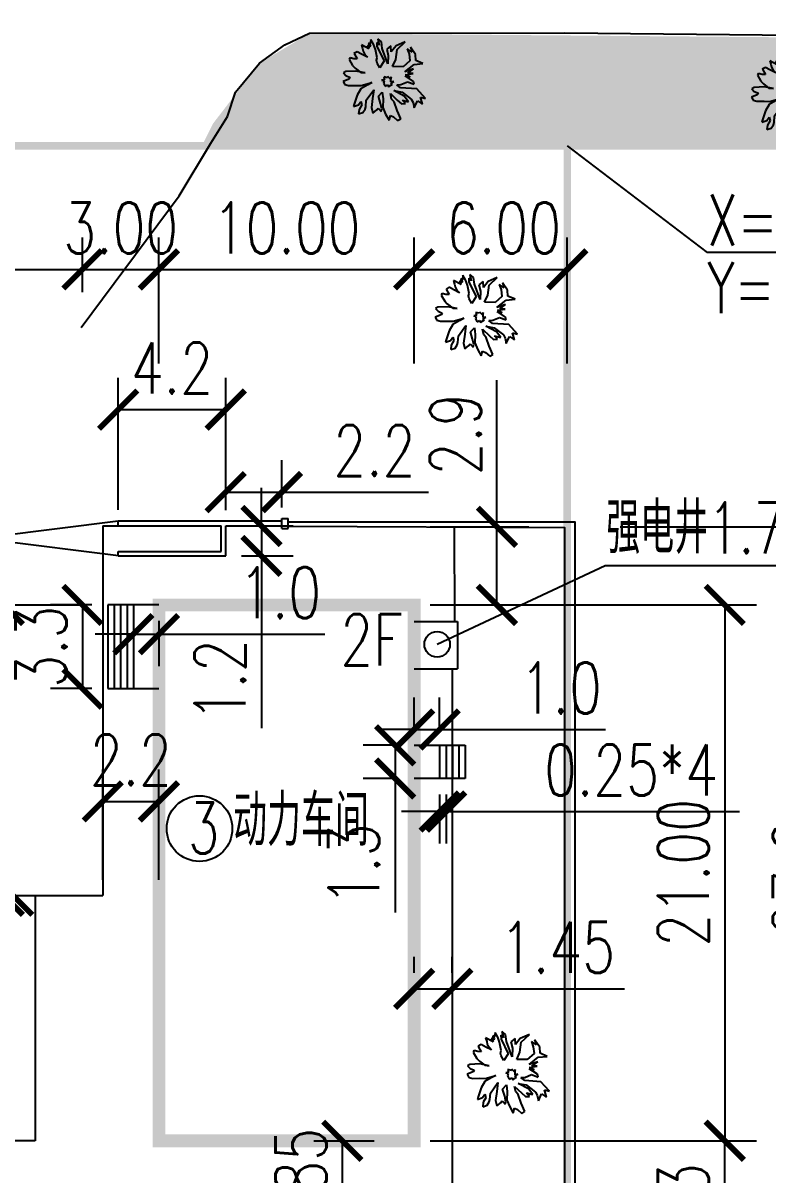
# Model space of a CAD drawing. Header units: millimetres. Extents: x 397874 to 6871063, y -8 to 5775840.
# Drawn here: x 429170.07 to 429199.26, y 2812989.76 to 2813034.91 of the extents above; entities that cross this region are included whole.
import ezdxf

# ---------------------------------------------------------------- set-up
doc = ezdxf.new("R2010")
doc.units = ezdxf.units.MM
doc.header["$LTSCALE"] = 1000
doc.linetypes.add('ACAD_ISO10W100', pattern=[18, 12, -3, 0, -3])
doc.linetypes.add('CONTINOUS', pattern=[0])
for name, color, linetype in [('_TCH_MASK', 7, 'Continuous'), ('GRASST', 62, 'Continuous'), ('T1', 92, 'Continuous'), ('坐标层', 7, 'Continuous'), ('居民地线', 2, 'Continuous'), ('规划路中心线（FQ）', 2, 'Continuous')]:
    doc.layers.add(name, color=color, linetype=linetype)
doc.styles.add('DIM', font='txt')
doc.styles.add('dxfs', font='txt.shx', dxfattribs={"width": 0.7, "bigfont": 'dxfs.shx'})
doc.styles.add('HZTXT', font='txt.shx', dxfattribs={"width": 0.75, "bigfont": 'hzdx.shx'})
doc.dimstyles.new('ISO-25', dxfattribs={"dimtxt": 2, "dimasz": 0.75, "dimexe": 1.25, "dimexo": 0.625, "dimtad": 1, "dimdec": 1, "dimdsep": 46, "dimtxsty": 'HZTXT', "dimblk": 'ARCHTICK', "dimcen": 2.5, "dimadec": 0, "dimazin": 0, "dimtfac": 1, "dimtdec": 1, "dimtmove": 0, "dimatfit": 3, "dimldrblk": 'ARCHTICK', "dimfxl": 1, "dimarcsym": 0})

# ---------------------------------------------------------------- blocks, each defined once
blk = doc.blocks.new('_ArchTick')
at = {"color": 0, "linetype": 'ByBlock', "const_width": 0.15}
blk.add_lwpolyline([(-0.5, -0.5), (0.5, 0.5)], dxfattribs=at)
blk = doc.blocks.new('*D696')
at = {"color": 0, "linetype": 'CONTINOUS', "lineweight": -2, "transparency": 16777216}
for p, q in [((429186.017, 2813012.102), (429198.814, 2813012.102)), ((429197.564, 2813012.102), (429197.564, 2812991.102)), ((429186.017, 2812991.102), (429198.814, 2812991.102))]:
    blk.add_line(p, q, dxfattribs=at)
at = {"layer": 'Defpoints', "color": 0, "linetype": 'CONTINOUS', "transparency": 16777216}
for p in [(429185.392, 2813012.102), (429185.392, 2812991.102), (429197.564, 2812991.102)]:
    blk.add_point(p, dxfattribs=at)
at = {"color": 0, "linetype": 'CONTINOUS', "lineweight": -2, "transparency": 16777216, "xscale": 1.5, "yscale": 1.5, "zscale": 1.5}
for p, rotation in [((429197.564, 2813012.102), 90), ((429197.564, 2812991.102), 270)]:
    blk.add_blockref('_ArchTick', p, dxfattribs=dict(at, rotation=rotation))
at = {"color": 0, "linetype": 'CONTINOUS', "transparency": 16777216, "insert": (429195.939, 2813001.602), "char_height": 2, "attachment_point": 5, "rotation": 90, "style": 'HZTXT'}
blk.add_mtext('21.00', dxfattribs=at)
blk = doc.blocks.new('_None')
blk = doc.blocks.new('*D658')
at = {"color": 0, "linetype": 'CONTINOUS', "lineweight": -2, "transparency": 16777216}
for p, q in [((429175.393, 2813021.566), (429175.393, 2813026.502)), ((429185.395, 2813021.566), (429185.395, 2813026.501)), ((429175.393, 2813025.252), (429185.395, 2813025.251))]:
    blk.add_line(p, q, dxfattribs=at)
at = {"layer": 'Defpoints', "color": 0, "linetype": 'CONTINOUS', "transparency": 16777216}
for p in [(429185.395, 2813025.251), (429175.393, 2813020.941), (429185.395, 2813020.941)]:
    blk.add_point(p, dxfattribs=at)
at = {"color": 0, "linetype": 'CONTINOUS', "lineweight": -2, "transparency": 16777216, "xscale": 1.5, "yscale": 1.5, "zscale": 1.5}
for p, rotation in [((429175.393, 2813025.252), 179.9980721030223), ((429185.395, 2813025.251), 359.9980721030223)]:
    blk.add_blockref('_ArchTick', p, dxfattribs=dict(at, rotation=rotation))
at = {"color": 0, "linetype": 'CONTINOUS', "transparency": 16777216, "insert": (429180.395, 2813026.877), "char_height": 2, "attachment_point": 5, "rotation": 359.9981, "style": 'HZTXT'}
blk.add_mtext('10.00', dxfattribs=at)
blk = doc.blocks.new('*D659')
at = {"color": 0, "linetype": 'CONTINOUS', "lineweight": -2, "transparency": 16777216}
for p, q in [((429185.395, 2813021.566), (429185.395, 2813026.502)), ((429191.395, 2813021.566), (429191.395, 2813026.502)), ((429185.395, 2813025.252), (429191.395, 2813025.252))]:
    blk.add_line(p, q, dxfattribs=at)
at = {"layer": 'Defpoints', "color": 0, "linetype": 'CONTINOUS', "transparency": 16777216}
for p in [(429191.395, 2813025.252), (429185.395, 2813020.941), (429191.395, 2813020.941)]:
    blk.add_point(p, dxfattribs=at)
at = {"color": 0, "linetype": 'CONTINOUS', "lineweight": -2, "transparency": 16777216, "xscale": 1.5, "yscale": 1.5, "zscale": 1.5}
for p, rotation in [((429185.395, 2813025.252), 180.0010909513846), ((429191.395, 2813025.252), 0.001090951384561124)]:
    blk.add_blockref('_ArchTick', p, dxfattribs=dict(at, rotation=rotation))
at = {"color": 0, "linetype": 'CONTINOUS', "transparency": 16777216, "insert": (429188.895, 2813026.877), "char_height": 2, "attachment_point": 5, "rotation": 0.0011, "style": 'HZTXT'}
blk.add_mtext('6.00', dxfattribs=at)
blk = doc.blocks.new('LV-5-1')
at = {"layer": 'T1', "color": 92, "linetype": 'Continuous'}
for p, q in [((-0.516, 1.342), (-0.547, 1.19)), ((-0.547, 1.19), (-0.487, 1.068)), ((-0.395, 1.25), (-0.516, 1.342)), ((-0.304, 1.098), (-0.395, 1.25)), ((-0.211, 1.372), (-0.242, 1.189)), ((-0.242, 1.189), (-0.182, 1.067)), ((-0.15, 1.311), (-0.211, 1.372)), ((0.062, 1.066), (-0.15, 1.311)), ((0.581, 1.248), (0.489, 1.156)), ((0.703, 1.247), (0.581, 1.248)), ((0.672, 1.034), (0.703, 1.247)), ((-0.731, 0.916), (-0.701, 0.733)), ((-0.548, 0.855), (-0.731, 0.916)), ((-0.305, 0.671), (-0.548, 0.855)), ((-0.487, 1.068), (-0.426, 1.007)), ((-0.426, 1.007), (-0.243, 0.884)), ((-0.182, 1.067), (-0.304, 1.098)), ((-0.243, 0.884), (-0.062, 0.487)), ((0.183, 0.852), (0.062, 1.066)), ((0.275, 0.791), (0.182, 0.426)), ((0.183, 0.578), (0.183, 0.852)), ((0.367, 0.943), (0.275, 0.791)), ((0.489, 1.156), (0.367, 0.943)), ((0.702, 0.973), (0.672, 1.034)), ((0.824, 1.064), (0.702, 0.973)), ((0.793, 0.698), (0.946, 1.003)), ((0.946, 1.094), (0.824, 1.064)), ((0.946, 1.003), (0.946, 1.094)), ((-1.22, 0.552), (-1.098, 0.43)), ((-0.976, 0.551), (-1.22, 0.552)), ((-1.098, 0.43), (-1.19, 0.369)), ((-0.732, 0.52), (-0.976, 0.551)), ((-0.671, 0.672), (-0.823, 0.642)), ((-0.823, 0.642), (-0.762, 0.581)), ((-0.762, 0.581), (-0.58, 0.52)), ((-0.489, 0.367), (-0.732, 0.52)), ((-0.701, 0.733), (-0.671, 0.672)), ((-0.58, 0.52), (-0.336, 0.458)), ((-0.336, 0.458), (-0.276, 0.275)), ((-0.062, 0.487), (-0.305, 0.671)), ((0.182, 0.426), (0.183, 0.578)), ((0.578, 0.455), (0.793, 0.698)), ((0.67, 0.577), (0.578, 0.455)), ((0.884, 0.667), (0.67, 0.577)), ((1.006, 0.698), (0.884, 0.667)), ((1.25, 0.697), (1.006, 0.698)), ((1.127, 0.453), (1.188, 0.545)), ((1.31, 0.453), (1.127, 0.453)), ((1.188, 0.545), (1.28, 0.636)), ((1.28, 0.636), (1.25, 0.697)), ((1.34, 0.453), (1.31, 0.453)), ((1.34, 0.331), (1.34, 0.453)), ((-1.19, 0.369), (-1.373, 0.309)), ((-1.373, 0.309), (-1.373, 0.187)), ((-1.373, 0.187), (-1.068, 0.155)), ((-1.068, 0.155), (-0.764, 0.093)), ((-0.764, 0.093), (-0.642, 0.123)), ((-0.459, 0.062), (-0.764, -0.029)), ((-0.642, 0.123), (-0.459, 0.062)), ((-0.276, 0.275), (-0.489, 0.367)), ((-0.246, 0), (-0.216, -0.03)), ((-0.154, 0), (-0.246, 0)), ((-0.154, 0.092), (-0.154, 0)), ((-0.032, 0.091), (-0.154, 0.092)), ((0.028, 0.03), (-0.032, 0.091)), ((0.09, 0.091), (0.028, 0.03)), ((0.059, -0.001), (0.09, 0.091)), ((1.004, 0.118), (1.187, 0.24)), ((1.126, 0.149), (1.004, 0.118)), ((1.248, 0.148), (1.126, 0.149)), ((1.187, 0.24), (1.34, 0.331)), ((1.217, -0.065), (1.461, 0.087)), ((1.339, 0.117), (1.248, 0.148)), ((1.461, 0.087), (1.339, 0.117)), ((-0.947, -0.089), (-1.009, -0.211)), ((-0.856, -0.181), (-1.009, -0.333)), ((-1.009, -0.211), (-0.856, -0.181)), ((-1.009, -0.333), (-0.765, -0.303)), ((-0.613, -0.303), (-0.979, -0.455)), ((-0.764, -0.029), (-0.947, -0.089)), ((-0.766, -0.791), (-0.46, -0.334)), ((-0.765, -0.303), (-0.429, -0.091)), ((-0.429, -0.091), (-0.613, -0.303)), ((-0.46, -0.334), (-0.308, -0.274)), ((-0.308, -0.274), (-0.369, -0.396)), ((-0.216, -0.03), (-0.216, -0.152)), ((-0.216, -0.152), (-0.155, -0.122)), ((-0.155, -0.122), (-0.155, -0.244)), ((-0.155, -0.244), (-0.124, -0.152)), ((-0.124, -0.152), (0.028, -0.244)), ((-0.033, -0.183), (0.089, -0.153)), ((0.028, -0.244), (-0.033, -0.183)), ((0.15, -0.031), (0.059, -0.001)), ((0.059, -0.123), (0.15, -0.031)), ((0.089, -0.153), (0.059, -0.123)), ((0.454, -0.368), (1.002, -0.461)), ((0.697, -0.521), (0.454, -0.368)), ((0.607, -0.307), (0.485, -0.063)), ((0.485, -0.063), (0.668, -0.063)), ((1.155, -0.339), (0.607, -0.307)), ((0.668, -0.063), (0.76, -0.094)), ((0.76, -0.094), (0.82, -0.155)), ((0.82, -0.155), (1.094, -0.248)), ((1.094, -0.248), (1.277, -0.279)), ((1.277, -0.401), (1.155, -0.339)), ((1.339, -0.065), (1.217, -0.065)), ((1.247, -0.126), (1.339, -0.065)), ((1.369, -0.127), (1.247, -0.126)), ((1.277, -0.279), (1.46, -0.279)), ((1.278, -0.157), (1.369, -0.127)), ((1.4, -0.157), (1.278, -0.157)), ((1.338, -0.187), (1.4, -0.157)), ((1.46, -0.279), (1.338, -0.187)), ((-1.132, -0.607), (-1.315, -0.697)), ((-1.315, -0.697), (-1.071, -0.759)), ((-1.283, -0.393), (-1.132, -0.607)), ((-1.101, -0.454), (-1.283, -0.393)), ((-1.071, -0.759), (-1.193, -0.881)), ((-0.979, -0.455), (-1.101, -0.454)), ((-0.4, -0.639), (-0.584, -0.791)), ((-0.492, -0.822), (-0.187, -0.67)), ((-0.369, -0.396), (-0.4, -0.639)), ((-0.187, -0.67), (-0.309, -0.792)), ((-0.309, -0.792), (-0.157, -0.701)), ((-0.157, -0.701), (-0.249, -0.945)), ((-0.127, -1.036), (-0.065, -0.732)), ((-0.065, -0.732), (-0.006, -1.128)), ((0.118, -0.763), (0.301, -0.459)), ((0.178, -1.068), (0.118, -0.763)), ((0.301, -0.459), (0.453, -0.672)), ((0.453, -0.672), (0.727, -0.887)), ((0.911, -0.582), (0.697, -0.521)), ((0.758, -0.673), (0.94, -0.765)), ((0.849, -0.917), (0.758, -0.673)), ((0.94, -0.765), (0.911, -0.582)), ((1.002, -0.461), (1.215, -0.553)), ((1.155, -0.431), (1.277, -0.401)), ((1.368, -0.492), (1.155, -0.431)), ((1.215, -0.553), (1.368, -0.492)), ((-1.193, -0.881), (-0.766, -0.791)), ((-0.584, -0.791), (-0.492, -0.822)), ((-0.249, -0.945), (-0.157, -0.792)), ((-0.157, -0.792), (-0.127, -1.036)), ((-0.006, -1.128), (-0.128, -1.402)), ((0.391, -1.16), (0.178, -1.068)), ((0.573, -1.191), (0.391, -1.16)), ((0.727, -0.887), (0.817, -1.253)), ((0.817, -1.253), (0.849, -0.917)), ((-0.128, -1.402), (0.086, -1.25)), ((0.086, -1.25), (0.268, -1.342)), ((0.268, -1.342), (0.573, -1.313)), ((0.39, -1.282), (0.573, -1.191)), ((0.573, -1.313), (0.39, -1.282))]:
    blk.add_line(p, q, dxfattribs=at)
at = {"layer": 'T1', "color": 92, "linetype": 'Continuous', "style": 'DIM', "flags": 1}
for tag in ['XVALUE', 'YVALUE']:
    blk.add_attdef(tag, (0.028, 0.03), '', height=0.00002, rotation=359.8254, dxfattribs=at)
blk = doc.blocks.new('*D666')
at = {"color": 0, "linetype": 'CONTINOUS', "lineweight": -2, "transparency": 16777216}
for p, q in [((429160.394, 2813024.354), (429160.394, 2813026.502)), ((429172.398, 2813024.354), (429172.398, 2813026.502)), ((429160.394, 2813025.252), (429172.398, 2813025.252))]:
    blk.add_line(p, q, dxfattribs=at)
at = {"layer": 'Defpoints', "color": 0, "linetype": 'CONTINOUS', "transparency": 16777216}
for p in [(429172.398, 2813025.252), (429160.394, 2813023.729), (429172.398, 2813023.729)]:
    blk.add_point(p, dxfattribs=at)
at = {"color": 0, "linetype": 'CONTINOUS', "lineweight": -2, "transparency": 16777216, "xscale": 1.5, "yscale": 1.5, "zscale": 1.5, "rotation": 180}
blk.add_blockref('_ArchTick', (429160.394, 2813025.252), dxfattribs=at)
at = {"color": 0, "linetype": 'CONTINOUS', "lineweight": -2, "transparency": 16777216, "xscale": 1.5, "yscale": 1.5, "zscale": 1.5}
blk.add_blockref('_ArchTick', (429172.398, 2813025.252), dxfattribs=at)
at = {"color": 0, "linetype": 'CONTINOUS', "transparency": 16777216, "insert": (429166.396, 2813026.877), "char_height": 2, "attachment_point": 5, "style": 'HZTXT'}
blk.add_mtext('12.00', dxfattribs=at)
blk = doc.blocks.new('*D667')
at = {"color": 0, "linetype": 'CONTINOUS', "lineweight": -2, "transparency": 16777216}
for p, q in [((429172.398, 2813025.514), (429172.398, 2813026.502)), ((429175.393, 2813025.514), (429175.393, 2813026.502)), ((429172.398, 2813025.252), (429175.393, 2813025.252))]:
    blk.add_line(p, q, dxfattribs=at)
at = {"layer": 'Defpoints', "color": 0, "linetype": 'CONTINOUS', "transparency": 16777216}
for p in [(429175.393, 2813025.252), (429172.398, 2813024.889), (429175.393, 2813024.889)]:
    blk.add_point(p, dxfattribs=at)
at = {"color": 0, "linetype": 'CONTINOUS', "lineweight": -2, "transparency": 16777216, "xscale": 1.5, "yscale": 1.5, "zscale": 1.5}
for p, rotation in [((429172.398, 2813025.252), 179.99802898877), ((429175.393, 2813025.252), 359.99802898877)]:
    blk.add_blockref('_ArchTick', p, dxfattribs=dict(at, rotation=rotation))
at = {"color": 0, "linetype": 'CONTINOUS', "transparency": 16777216, "insert": (429173.895, 2813026.877), "char_height": 2, "attachment_point": 5, "rotation": 359.998, "style": 'HZTXT'}
blk.add_mtext('3.00', dxfattribs=at)
blk = doc.blocks.new('*D797')
at = {"color": 0, "linetype": 'CONTINOUS', "lineweight": -2, "transparency": 16777216}
for p, q in [((429173.794, 2813015.822), (429173.794, 2813021.007)), ((429178.008, 2813015.82), (429178.008, 2813021.007)), ((429173.794, 2813019.757), (429178.008, 2813019.757))]:
    blk.add_line(p, q, dxfattribs=at)
at = {"layer": 'Defpoints', "color": 0, "linetype": 'CONTINOUS', "transparency": 16777216}
for p in [(429178.008, 2813019.757), (429173.794, 2813015.197), (429178.008, 2813015.195)]:
    blk.add_point(p, dxfattribs=at)
at = {"color": 0, "linetype": 'CONTINOUS', "lineweight": -2, "transparency": 16777216, "xscale": 1.5, "yscale": 1.5, "zscale": 1.5, "rotation": 180}
blk.add_blockref('_ArchTick', (429173.794, 2813019.757), dxfattribs=at)
at = {"color": 0, "linetype": 'CONTINOUS', "lineweight": -2, "transparency": 16777216, "xscale": 1.5, "yscale": 1.5, "zscale": 1.5}
blk.add_blockref('_ArchTick', (429178.008, 2813019.757), dxfattribs=at)
at = {"color": 0, "linetype": 'CONTINOUS', "transparency": 16777216, "insert": (429175.901, 2813021.382), "char_height": 2, "attachment_point": 5, "style": 'HZTXT'}
blk.add_mtext('4.2', dxfattribs=at)
blk = doc.blocks.new('*D798')
at = {"color": 0, "linetype": 'CONTINOUS', "lineweight": -2, "transparency": 16777216}
for p, q in [((429178.008, 2813015.82), (429178.008, 2813017.773)), ((429180.208, 2813015.915), (429180.208, 2813017.773)), ((429178.008, 2813016.523), (429180.208, 2813016.523)), ((429180.208, 2813016.523), (429185.958, 2813016.523))]:
    blk.add_line(p, q, dxfattribs=at)
at = {"layer": 'Defpoints', "color": 0, "linetype": 'CONTINOUS', "transparency": 16777216}
for p in [(429180.208, 2813016.523), (429180.208, 2813015.29), (429178.008, 2813015.195)]:
    blk.add_point(p, dxfattribs=at)
at = {"color": 0, "linetype": 'CONTINOUS', "lineweight": -2, "transparency": 16777216, "xscale": 1.5, "yscale": 1.5, "zscale": 1.5, "rotation": 180}
blk.add_blockref('_ArchTick', (429178.008, 2813016.523), dxfattribs=at)
at = {"color": 0, "linetype": 'CONTINOUS', "lineweight": -2, "transparency": 16777216, "xscale": 1.5, "yscale": 1.5, "zscale": 1.5}
blk.add_blockref('_ArchTick', (429180.208, 2813016.523), dxfattribs=at)
at = {"color": 0, "linetype": 'CONTINOUS', "transparency": 16777216, "insert": (429183.833, 2813018.148), "char_height": 2, "attachment_point": 5, "style": 'HZTXT'}
blk.add_mtext('2.2', dxfattribs=at)
blk = doc.blocks.new('*D799')
at = {"color": 0, "linetype": 'CONTINOUS', "lineweight": -2, "transparency": 16777216}
for p, q in [((429179.407, 2813015.195), (429179.407, 2813016.695)), ((429178.633, 2813015.195), (429180.657, 2813015.195)), ((429179.407, 2813015.195), (429179.407, 2813014.023)), ((429178.633, 2813014.023), (429180.657, 2813014.023)), ((429179.407, 2813014.023), (429179.407, 2813007.273))]:
    blk.add_line(p, q, dxfattribs=at)
at = {"layer": 'Defpoints', "color": 0, "linetype": 'CONTINOUS', "transparency": 16777216}
for p in [(429178.008, 2813015.195), (429178.008, 2813014.023), (429179.407, 2813014.023)]:
    blk.add_point(p, dxfattribs=at)
at = {"color": 0, "linetype": 'CONTINOUS', "lineweight": -2, "transparency": 16777216, "xscale": 1.5, "yscale": 1.5, "zscale": 1.5}
for p, rotation in [((429179.407, 2813015.195), 270), ((429179.407, 2813014.023), 90)]:
    blk.add_blockref('_ArchTick', p, dxfattribs=dict(at, rotation=rotation))
at = {"color": 0, "linetype": 'CONTINOUS', "transparency": 16777216, "insert": (429177.782, 2813009.148), "char_height": 2, "attachment_point": 5, "rotation": 90, "style": 'HZTXT'}
blk.add_mtext('1.2', dxfattribs=at)
blk = doc.blocks.new('*D802')
at = {"color": 0, "linetype": 'CONTINOUS', "lineweight": -2, "transparency": 16777216}
for p, q in [((429173.192, 2813001.335), (429173.192, 2813005.651)), ((429175.392, 2813001.335), (429175.392, 2813005.651)), ((429173.192, 2813004.401), (429175.392, 2813004.401))]:
    blk.add_line(p, q, dxfattribs=at)
at = {"layer": 'Defpoints', "color": 0, "linetype": 'CONTINOUS', "transparency": 16777216}
for p in [(429175.392, 2813004.401), (429173.192, 2813000.71), (429175.392, 2813000.71)]:
    blk.add_point(p, dxfattribs=at)
at = {"color": 0, "linetype": 'CONTINOUS', "lineweight": -2, "transparency": 16777216, "xscale": 1.5, "yscale": 1.5, "zscale": 1.5, "rotation": 180}
blk.add_blockref('_ArchTick', (429173.192, 2813004.401), dxfattribs=at)
at = {"color": 0, "linetype": 'CONTINOUS', "lineweight": -2, "transparency": 16777216, "xscale": 1.5, "yscale": 1.5, "zscale": 1.5}
blk.add_blockref('_ArchTick', (429175.392, 2813004.401), dxfattribs=at)
at = {"color": 0, "linetype": 'CONTINOUS', "transparency": 16777216, "insert": (429174.292, 2813006.026), "char_height": 2, "attachment_point": 5, "style": 'HZTXT'}
blk.add_mtext('2.2', dxfattribs=at)
blk = doc.blocks.new('*D803')
at = {"color": 0, "linetype": 'CONTINOUS', "lineweight": -2, "transparency": 16777216}
for p, q in [((429188.638, 2813015.163), (429188.638, 2813020.913)), ((429186.017, 2813015.163), (429189.888, 2813015.163)), ((429188.638, 2813012.102), (429188.638, 2813015.163)), ((429186.017, 2813012.102), (429189.888, 2813012.102))]:
    blk.add_line(p, q, dxfattribs=at)
at = {"layer": 'Defpoints', "color": 0, "linetype": 'CONTINOUS', "transparency": 16777216}
for p in [(429185.392, 2813015.163), (429188.638, 2813015.163), (429185.392, 2813012.102)]:
    blk.add_point(p, dxfattribs=at)
at = {"color": 0, "linetype": 'CONTINOUS', "lineweight": -2, "transparency": 16777216, "xscale": 1.5, "yscale": 1.5, "zscale": 1.5}
for p, rotation in [((429188.638, 2813015.163), 90), ((429188.638, 2813012.102), 270)]:
    blk.add_blockref('_ArchTick', p, dxfattribs=dict(at, rotation=rotation))
at = {"color": 0, "linetype": 'CONTINOUS', "transparency": 16777216, "insert": (429187.013, 2813018.788), "char_height": 2, "attachment_point": 5, "rotation": 90, "style": 'HZTXT'}
blk.add_mtext('2.9', dxfattribs=at)
blk = doc.blocks.new('*D805')
at = {"color": 0, "linetype": 'CONTINOUS', "lineweight": -2, "transparency": 16777216}
for p, q in [((429172.767, 2813012.102), (429171.145, 2813012.102)), ((429172.395, 2813012.102), (429172.395, 2813008.822)), ((429172.767, 2813008.822), (429171.145, 2813008.822))]:
    blk.add_line(p, q, dxfattribs=at)
at = {"layer": 'Defpoints', "color": 0, "linetype": 'CONTINOUS', "transparency": 16777216}
for p in [(429173.392, 2813012.102), (429172.395, 2813008.822), (429173.392, 2813008.822)]:
    blk.add_point(p, dxfattribs=at)
at = {"color": 0, "linetype": 'CONTINOUS', "lineweight": -2, "transparency": 16777216, "xscale": 1.5, "yscale": 1.5, "zscale": 1.5}
for p, rotation in [((429172.395, 2813012.102), 90), ((429172.395, 2813008.822), 270)]:
    blk.add_blockref('_ArchTick', p, dxfattribs=dict(at, rotation=rotation))
at = {"color": 0, "linetype": 'CONTINOUS', "transparency": 16777216, "insert": (429170.77, 2813010.462), "char_height": 2, "attachment_point": 5, "rotation": 90, "style": 'HZTXT'}
blk.add_mtext('3.3', dxfattribs=at)
blk = doc.blocks.new('*D806')
at = {"color": 0, "linetype": 'CONTINOUS', "lineweight": -2, "transparency": 16777216}
for p, q in [((429174.392, 2813011.477), (429174.392, 2813009.706)), ((429175.392, 2813011.477), (429175.392, 2813009.706)), ((429174.392, 2813010.956), (429172.892, 2813010.956)), ((429174.392, 2813010.956), (429175.392, 2813010.956)), ((429175.392, 2813010.956), (429181.892, 2813010.956))]:
    blk.add_line(p, q, dxfattribs=at)
at = {"layer": 'Defpoints', "color": 0, "linetype": 'CONTINOUS', "transparency": 16777216}
for p in [(429174.392, 2813012.102), (429175.392, 2813012.102), (429175.392, 2813010.956)]:
    blk.add_point(p, dxfattribs=at)
at = {"color": 0, "linetype": 'CONTINOUS', "lineweight": -2, "transparency": 16777216, "xscale": 1.5, "yscale": 1.5, "zscale": 1.5}
blk.add_blockref('_ArchTick', (429174.392, 2813010.956), dxfattribs=at)
at = {"color": 0, "linetype": 'CONTINOUS', "lineweight": -2, "transparency": 16777216, "xscale": 1.5, "yscale": 1.5, "zscale": 1.5, "rotation": 180}
blk.add_blockref('_ArchTick', (429175.392, 2813010.956), dxfattribs=at)
at = {"color": 0, "linetype": 'CONTINOUS', "transparency": 16777216, "insert": (429180.142, 2813012.581), "char_height": 2, "attachment_point": 5, "style": 'HZTXT'}
blk.add_mtext('1.0', dxfattribs=at)
blk = doc.blocks.new('*D807')
at = {"color": 0, "linetype": 'CONTINOUS', "lineweight": -2, "transparency": 16777216}
for p, q in [((429184.767, 2813006.6), (429183.4, 2813006.6)), ((429184.65, 2813006.6), (429184.65, 2813005.3)), ((429184.767, 2813005.3), (429183.4, 2813005.3)), ((429184.65, 2813005.3), (429184.65, 2813000.05))]:
    blk.add_line(p, q, dxfattribs=at)
at = {"layer": 'Defpoints', "color": 0, "linetype": 'CONTINOUS', "transparency": 16777216}
for p in [(429185.392, 2813006.6), (429184.65, 2813005.3), (429185.392, 2813005.3)]:
    blk.add_point(p, dxfattribs=at)
at = {"color": 0, "linetype": 'CONTINOUS', "lineweight": -2, "transparency": 16777216, "xscale": 1.5, "yscale": 1.5, "zscale": 1.5}
for p, rotation in [((429184.65, 2813006.6), 90), ((429184.65, 2813005.3), 270)]:
    blk.add_blockref('_ArchTick', p, dxfattribs=dict(at, rotation=rotation))
at = {"color": 0, "linetype": 'CONTINOUS', "transparency": 16777216, "insert": (429183.025, 2813001.925), "char_height": 2, "attachment_point": 5, "rotation": 90, "style": 'HZTXT'}
blk.add_mtext('1.3', dxfattribs=at)
blk = doc.blocks.new('*D808')
at = {"color": 0, "linetype": 'CONTINOUS', "lineweight": -2, "transparency": 16777216}
for p, q in [((429185.392, 2813007.225), (429185.392, 2813008.471)), ((429186.392, 2813007.225), (429186.392, 2813008.471)), ((429185.392, 2813007.221), (429183.892, 2813007.221)), ((429185.392, 2813007.221), (429186.392, 2813007.221)), ((429186.392, 2813007.221), (429192.892, 2813007.221))]:
    blk.add_line(p, q, dxfattribs=at)
at = {"layer": 'Defpoints', "color": 0, "linetype": 'CONTINOUS', "transparency": 16777216}
for p in [(429186.392, 2813007.221), (429185.392, 2813006.6), (429186.392, 2813006.6)]:
    blk.add_point(p, dxfattribs=at)
at = {"color": 0, "linetype": 'CONTINOUS', "lineweight": -2, "transparency": 16777216, "xscale": 1.5, "yscale": 1.5, "zscale": 1.5}
blk.add_blockref('_ArchTick', (429185.392, 2813007.221), dxfattribs=at)
at = {"color": 0, "linetype": 'CONTINOUS', "lineweight": -2, "transparency": 16777216, "xscale": 1.5, "yscale": 1.5, "zscale": 1.5, "rotation": 180}
blk.add_blockref('_ArchTick', (429186.392, 2813007.221), dxfattribs=at)
at = {"color": 0, "linetype": 'CONTINOUS', "transparency": 16777216, "insert": (429191.142, 2813008.846), "char_height": 2, "attachment_point": 5, "style": 'HZTXT'}
blk.add_mtext('1.0', dxfattribs=at)
blk = doc.blocks.new('*D809')
at = {"color": 0, "linetype": 'CONTINOUS', "lineweight": -2, "transparency": 16777216}
for p, q in [((429186.392, 2813004.675), (429186.392, 2813002.753)), ((429186.642, 2813004.675), (429186.642, 2813002.753)), ((429186.392, 2813004.003), (429184.892, 2813004.003)), ((429186.392, 2813004.003), (429186.642, 2813004.003)), ((429186.642, 2813004.003), (429198.142, 2813004.003))]:
    blk.add_line(p, q, dxfattribs=at)
at = {"layer": 'Defpoints', "color": 0, "linetype": 'CONTINOUS', "transparency": 16777216}
for p in [(429186.392, 2813005.3), (429186.642, 2813005.3), (429186.642, 2813004.003)]:
    blk.add_point(p, dxfattribs=at)
at = {"color": 0, "linetype": 'CONTINOUS', "lineweight": -2, "transparency": 16777216, "xscale": 1.5, "yscale": 1.5, "zscale": 1.5}
blk.add_blockref('_ArchTick', (429186.392, 2813004.003), dxfattribs=at)
at = {"color": 0, "linetype": 'CONTINOUS', "lineweight": -2, "transparency": 16777216, "xscale": 1.5, "yscale": 1.5, "zscale": 1.5, "rotation": 180}
blk.add_blockref('_ArchTick', (429186.642, 2813004.003), dxfattribs=at)
at = {"color": 0, "linetype": 'CONTINOUS', "transparency": 16777216, "insert": (429193.892, 2813005.628), "char_height": 2, "attachment_point": 5, "style": 'HZTXT'}
blk.add_mtext('0.25*4', dxfattribs=at)
blk = doc.blocks.new('*D810')
at = {"color": 0, "linetype": 'CONTINOUS', "lineweight": -2, "transparency": 16777216}
for p, q in [((429185.392, 2812997.681), (429185.392, 2812998.307)), ((429186.885, 2812997.682), (429186.885, 2812998.307)), ((429185.392, 2812997.057), (429186.885, 2812997.057)), ((429186.885, 2812997.057), (429193.635, 2812997.057))]:
    blk.add_line(p, q, dxfattribs=at)
at = {"layer": 'Defpoints', "color": 0, "linetype": 'CONTINOUS', "transparency": 16777216}
for p in [(429185.392, 2812997.056), (429186.885, 2812997.057), (429186.885, 2812997.057)]:
    blk.add_point(p, dxfattribs=at)
at = {"color": 0, "linetype": 'CONTINOUS', "lineweight": -2, "transparency": 16777216, "xscale": 1.5, "yscale": 1.5, "zscale": 1.5, "rotation": 180}
blk.add_blockref('_ArchTick', (429185.392, 2812997.057), dxfattribs=at)
at = {"color": 0, "linetype": 'CONTINOUS', "lineweight": -2, "transparency": 16777216, "xscale": 1.5, "yscale": 1.5, "zscale": 1.5}
blk.add_blockref('_ArchTick', (429186.885, 2812997.057), dxfattribs=at)
at = {"color": 0, "linetype": 'CONTINOUS', "transparency": 16777216, "insert": (429191.01, 2812998.682), "char_height": 2, "attachment_point": 5, "style": 'HZTXT'}
blk.add_mtext('1.45', dxfattribs=at)
blk = doc.blocks.new('*D811')
at = {"color": 0, "linetype": 'CONTINOUS', "lineweight": -2, "transparency": 16777216}
for p, q in [((429181.46, 2812991.102), (429183.829, 2812991.102)), ((429182.579, 2812987.602), (429182.579, 2812991.102)), ((429181.46, 2812987.602), (429183.829, 2812987.602))]:
    blk.add_line(p, q, dxfattribs=at)
at = {"layer": 'Defpoints', "color": 0, "linetype": 'CONTINOUS', "transparency": 16777216}
for p in [(429180.835, 2812991.102), (429182.579, 2812991.102), (429180.835, 2812987.602)]:
    blk.add_point(p, dxfattribs=at)
at = {"color": 0, "linetype": 'CONTINOUS', "lineweight": -2, "transparency": 16777216, "xscale": 1.5, "yscale": 1.5, "zscale": 1.5}
for p, rotation in [((429182.579, 2812991.102), 90), ((429182.579, 2812987.602), 270)]:
    blk.add_blockref('_ArchTick', p, dxfattribs=dict(at, rotation=rotation))
at = {"color": 0, "linetype": 'CONTINOUS', "transparency": 16777216, "insert": (429180.954, 2812989.352), "char_height": 2, "attachment_point": 5, "rotation": 90, "style": 'HZTXT'}
blk.add_mtext('3.85', dxfattribs=at)
blk = doc.blocks.new('*D813')
at = {"color": 0, "linetype": 'CONTINOUS', "lineweight": -2, "transparency": 16777216}
for p, q in [((429193.469, 2813015.157), (429203.317, 2813015.157)), ((429202.067, 2813015.157), (429202.067, 2812987.602)), ((429199.071, 2812987.602), (429203.317, 2812987.602))]:
    blk.add_line(p, q, dxfattribs=at)
at = {"layer": 'Defpoints', "color": 0, "linetype": 'CONTINOUS', "transparency": 16777216}
for p in [(429192.844, 2813015.157), (429198.446, 2812987.602), (429202.067, 2812987.602)]:
    blk.add_point(p, dxfattribs=at)
at = {"color": 0, "linetype": 'CONTINOUS', "lineweight": -2, "transparency": 16777216, "xscale": 1.5, "yscale": 1.5, "zscale": 1.5}
for p, rotation in [((429202.067, 2813015.157), 90), ((429202.067, 2812987.602), 270)]:
    blk.add_blockref('_ArchTick', p, dxfattribs=dict(at, rotation=rotation))
at = {"color": 0, "linetype": 'CONTINOUS', "transparency": 16777216, "insert": (429200.442, 2813001.379), "char_height": 2, "attachment_point": 5, "rotation": 90, "style": 'HZTXT'}
blk.add_mtext('27.6', dxfattribs=at)
blk = doc.blocks.new('*D816')
at = {"color": 0, "linetype": 'CONTINOUS', "lineweight": -2, "transparency": 16777216}
for p, q in [((429194.893, 2812991.102), (429198.814, 2812991.102)), ((429197.564, 2812987.102), (429197.564, 2812991.102)), ((429195.067, 2812987.102), (429198.814, 2812987.102))]:
    blk.add_line(p, q, dxfattribs=at)
at = {"layer": 'Defpoints', "color": 0, "linetype": 'CONTINOUS', "transparency": 16777216}
for p in [(429194.268, 2812991.102), (429197.564, 2812991.102), (429194.442, 2812987.102)]:
    blk.add_point(p, dxfattribs=at)
at = {"color": 0, "linetype": 'CONTINOUS', "lineweight": -2, "transparency": 16777216, "xscale": 1.5, "yscale": 1.5, "zscale": 1.5}
for p, rotation in [((429197.564, 2812991.102), 90), ((429197.564, 2812987.102), 270)]:
    blk.add_blockref('_ArchTick', p, dxfattribs=dict(at, rotation=rotation))
at = {"color": 0, "linetype": 'CONTINOUS', "transparency": 16777216, "insert": (429195.939, 2812988.617), "char_height": 2, "attachment_point": 5, "rotation": 90, "style": 'HZTXT'}
blk.add_mtext('4.3', dxfattribs=at)
blk = doc.blocks.new('*D822')
at = {"color": 0, "linetype": 'CONTINOUS', "lineweight": -2, "transparency": 16777216}
for p, q in [((429172.567, 2813012.098), (429168.064, 2813012.098)), ((429169.314, 2813000.703), (429169.314, 2813012.098)), ((429172.567, 2813000.703), (429168.064, 2813000.703))]:
    blk.add_line(p, q, dxfattribs=at)
at = {"layer": 'Defpoints', "color": 0, "linetype": 'CONTINOUS', "transparency": 16777216}
for p in [(429169.314, 2813012.098), (429173.192, 2813012.098), (429173.192, 2813000.703)]:
    blk.add_point(p, dxfattribs=at)
at = {"color": 0, "linetype": 'CONTINOUS', "lineweight": -2, "transparency": 16777216, "xscale": 1.5, "yscale": 1.5, "zscale": 1.5}
for p, rotation in [((429169.314, 2813012.098), 90), ((429169.314, 2813000.703), 270)]:
    blk.add_blockref('_ArchTick', p, dxfattribs=dict(at, rotation=rotation))
at = {"color": 0, "linetype": 'CONTINOUS', "transparency": 16777216, "insert": (429167.689, 2813006.401), "char_height": 2, "attachment_point": 5, "rotation": 90, "style": 'HZTXT'}
blk.add_mtext('11.4', dxfattribs=at)
blk = doc.blocks.new('*D823')
at = {"color": 0, "linetype": 'CONTINOUS', "lineweight": -2, "transparency": 16777216}
for p, q in [((429169.917, 2813000.703), (429168.432, 2813000.703)), ((429169.682, 2813000.703), (429169.682, 2812986.703)), ((429169.917, 2812986.703), (429168.432, 2812986.703))]:
    blk.add_line(p, q, dxfattribs=at)
at = {"layer": 'Defpoints', "color": 0, "linetype": 'CONTINOUS', "transparency": 16777216}
for p in [(429170.542, 2813000.703), (429169.682, 2812986.703), (429170.542, 2812986.703)]:
    blk.add_point(p, dxfattribs=at)
at = {"color": 0, "linetype": 'CONTINOUS', "lineweight": -2, "transparency": 16777216, "xscale": 1.5, "yscale": 1.5, "zscale": 1.5}
for p, rotation in [((429169.682, 2813000.703), 90), ((429169.682, 2812986.703), 270)]:
    blk.add_blockref('_ArchTick', p, dxfattribs=dict(at, rotation=rotation))
at = {"color": 0, "linetype": 'CONTINOUS', "transparency": 16777216, "insert": (429168.057, 2812993.703), "char_height": 2, "attachment_point": 5, "rotation": 90, "style": 'HZTXT'}
blk.add_mtext('14.0', dxfattribs=at)

msp = doc.modelspace()

# ---------------------------------------------------------------- hatches: boundary and pattern name
at = {"linetype": 'CONTINOUS'}
h = msp.add_hatch(dxfattribs=at)
h.set_pattern_fill('草地', color=3, scale=0.05, style=0)
h.set_pattern_definition([(90, (428986.2473, 2813007.3212), (-0.898025, 0.898025), [0.238125, -1.557925]), (45, (428986.2473, 2813007.3212), (-0.8980256, 0.8980256), [0.238125, -1.031875]), (135, (428986.2473, 2813007.3212), (-0.8980256, -0.8980256), [0.238125, -1.031875])])
h.paths.add_polyline_path([(429177.076, 2813030.095), (429177.518, 2813030.974), (429179.339, 2813033.337), (429181.298, 2813034.503), (429255.258, 2813033.88), (429255.258, 2813030.088)])

# ---------------------------------------------------------------- linework, layer by layer
for p, q in [((429173.807, 2813014.022), (429162.824, 2813015.395)), ((429162.826, 2813014.022), (429173.794, 2813015.395))]:
    msp.add_line(p, q, dxfattribs=at)
at = {"color": 0, "linetype": 'CONTINOUS', "ltscale": 10}
for p, q in [((429173.795, 2813015.395), (429180.208, 2813015.395)), ((429173.795, 2813015.197), (429173.795, 2813015.395)), ((429173.794, 2813015.197), (429177.828, 2813015.197)), ((429177.827, 2813014.199), (429177.828, 2813015.197)), ((429178.008, 2813014.022), (429178.008, 2813015.195)), ((429173.794, 2813014.199), (429177.828, 2813014.199)), ((429173.794, 2813014.019), (429173.794, 2813014.198)), ((429173.794, 2813014.022), (429178.008, 2813014.023))]:
    msp.add_line(p, q, dxfattribs=at)
at = {"color": 3, "linetype": 'CONTINOUS'}
for p, q in [((429180.208, 2813015.091), (429180.208, 2813015.489)), ((429180.208, 2813015.489), (429180.458, 2813015.489)), ((429180.458, 2813015.091), (429180.458, 2813015.489)), ((429173.192, 2813015.174), (429173.192, 2813000.71)), ((429178.008, 2813015.195), (429180.208, 2813015.195)), ((429180.208, 2813015.091), (429180.458, 2813015.091)), ((429186.981, 2813011.45), (429186.98, 2813015.157)), ((429186.295, 2813010.558), (429192.878, 2813013.646)), ((429192.878, 2813013.646), (429208.249, 2813013.646)), ((429175.392, 2813012.102), (429173.392, 2813012.102)), ((429173.392, 2813012.102), (429173.392, 2813008.822)), ((429173.642, 2813012.102), (429173.642, 2813008.822)), ((429173.892, 2813012.102), (429173.892, 2813008.822)), ((429174.142, 2813012.102), (429174.142, 2813008.822)), ((429174.392, 2813012.102), (429174.392, 2813008.822)), ((429185.392, 2813011.45), (429187.093, 2813011.45)), ((429187.093, 2813011.45), (429187.093, 2813009.6)), ((429185.392, 2813009.6), (429187.093, 2813009.6)), ((429185.392, 2813009.6), (429187.093, 2813009.6)), ((429186.881, 2813009.6), (429186.91, 2812911.102)), ((429173.392, 2813008.822), (429175.389, 2813008.822)), ((429185.392, 2813006.6), (429187.392, 2813006.6)), ((429186.392, 2813006.6), (429186.392, 2813005.3)), ((429186.642, 2813006.6), (429186.642, 2813005.3)), ((429186.892, 2813006.6), (429186.892, 2813005.3)), ((429187.142, 2813006.6), (429187.142, 2813005.3)), ((429187.392, 2813006.6), (429187.392, 2813005.3)), ((429187.392, 2813005.3), (429185.392, 2813005.3)), ((429173.192, 2813000.703), (429170.542, 2813000.703))]:
    msp.add_line(p, q, dxfattribs=at)
at = {"color": 6, "linetype": 'CONTINOUS'}
for p, q in [((429173.192, 2813015.197), (429173.191, 2813000.71)), ((429173.192, 2813015.197), (429173.795, 2813015.197)), ((429170.542, 2813000.703), (429170.541, 2812991.102)), ((429170.542, 2813000.703), (429173.192, 2813000.71)), ((429170.542, 2812991.102), (429164.355, 2812991.102))]:
    msp.add_line(p, q, dxfattribs=at)
at = {"color": 1, "linetype": 'CONTINOUS', "const_width": 0.3}
for points in [[(429007.104, 2813029.476), (429007.411, 2813029.553), (429007.719, 2813029.625), (429008.028, 2813029.691), (429008.338, 2813029.753), (429008.648, 2813029.811), (429008.96, 2813029.863), (429009.273, 2813029.91), (429009.586, 2813029.952), (429009.9, 2813029.99), (429010.214, 2813030.022), (429010.529, 2813030.049), (429010.844, 2813030.072), (429011.16, 2813030.089), (429011.476, 2813030.102), (429011.792, 2813030.109), (429012.108, 2813030.111), (429191.395, 2813030.094), (429191.388, 2812730.735)], [(429007.104, 2813029.476), (429007.411, 2813029.553), (429007.719, 2813029.625), (429008.028, 2813029.691), (429008.338, 2813029.753), (429008.648, 2813029.811), (429008.96, 2813029.863), (429009.273, 2813029.91), (429009.586, 2813029.952), (429009.9, 2813029.99), (429010.214, 2813030.022), (429010.529, 2813030.049), (429010.844, 2813030.072), (429011.16, 2813030.089), (429011.476, 2813030.102), (429011.792, 2813030.109), (429012.108, 2813030.111), (429191.395, 2813030.094), (429191.388, 2812730.735)], [(429255.258, 2813030.088), (429191.395, 2813030.094), (429191.391, 2812871.498), (429255.258, 2812871.496)]]:
    msp.add_lwpolyline(points, dxfattribs=at)
at = {"color": 3, "linetype": 'CONTINOUS'}
msp.add_circle((429186.295, 2813010.558), 0.501, dxfattribs=at)
at = {"color": 0, "linetype": 'CONTINOUS', "ltscale": 10}
msp.add_circle((429176.981, 2813003.337), 1.286, dxfattribs=at)
at = {"layer": '_TCH_MASK', "color": 4, "linetype": 'CONTINOUS', "const_width": 0.5}
msp.add_lwpolyline([(429175.392, 2812991.102), (429185.392, 2812991.102), (429185.392, 2813012.102), (429175.392, 2813012.102), (429175.392, 2812991.102)], dxfattribs=at)
at = {"layer": '坐标层', "color": 0, "linetype": 'Continuous'}
for p in [(429191.395, 2813030.094), (429212.14, 2813025.916)]:
    msp.add_line(p, (429196.877, 2813025.916), dxfattribs=at)
at = {"layer": '居民地线', "color": 151, "linetype": 'Continuous', "lineweight": -3, "ltscale": 0.5, "flags": 128}
for points in [[(429180.458, 2813015.362), (429191.683, 2813015.362), (429191.683, 2812730.502), (429015.97, 2812738.205, -0.343146), (428994.244, 2812760.791, -0.343146)], [(429180.458, 2813015.185), (429191.283, 2813015.138), (429191.283, 2812731.002), (429016.007, 2812738.685, -0.342925), (428994.641, 2812760.915)]]:
    msp.add_lwpolyline(points, format="xyb", dxfattribs=at)
at = {"layer": '规划路中心线（FQ）', "color": 2, "linetype": 'ACAD_ISO10W100', "ltscale": 0.5, "flags": 128}
for points in [[(429172.346, 2813022.97), (429176.186, 2813028.14), (429177.428, 2813030.192), (429178.078, 2813031.239), (429178.397, 2813032.191), (429179.339, 2813033.337), (429180.331, 2813034.053), (429181.298, 2813034.503)], [(429181.298, 2813034.503), (429191.292, 2813034.519), (429255.258, 2813033.88)]]:
    msp.add_lwpolyline(points, dxfattribs=at)

# ---------------------------------------------------------------- block references
at = {"layer": 'GRASST', "xscale": 1.154735999051131, "yscale": 1.154735999051131, "zscale": 1.154735999051131, "rotation": 120.0001998542545}
for p in [(429184.261, 2813032.634), (429200.261, 2813032.018), (429187.869, 2813023.399), (429189.125, 2812993.728)]:
    msp.add_blockref('LV-5-1', p, dxfattribs=at)

# ---------------------------------------------------------------- texts
at = {"color": 0, "linetype": 'CONTINOUS', "ltscale": 10, "style": 'dxfs', "width": 0.7}
for s, p in [('X=2816817.597', (429196.877, 2813026.185)), ('Y=428172.154', (429196.877, 2813023.54)), ('强电井1.7*1.85*0.9', (429192.92, 2813014.12)), ('动力车间', (429178.298, 2813002.657)), ('3', (429176.545, 2813002.36))]:
    msp.add_text(s, height=2, dxfattribs=at).set_placement(p)
at = {"color": 3, "linetype": 'CONTINOUS', "ltscale": 10, "style": 'HZTXT', "width": 0.75}
msp.add_text('2F', height=2, dxfattribs=at).set_placement((429182.502, 2813009.734))

# ---------------------------------------------------------------- dimensions: what is measured, and where the dimension line sits
at = {"color": 3, "linetype": 'CONTINOUS'}
dim = msp.add_aligned_dim(p1=(429160.394, 2813023.729), p2=(429172.398, 2813023.729), distance=1.523, dimstyle='ISO-25', override={"dimasz": 1.5, "dimdec": 2, "dimzin": 0, "dimldrblk": 'None'}, dxfattribs=at)
dim.commit()
dim.dimension.update_dxf_attribs({"geometry": '*D666', "text_midpoint": (429166.396, 2813026.877)})
for base, p1, p2, angle, override, picture, middle, dimtype in [((429175.3929, 2813025.2518), (429172.3977, 2813024.8892), (429175.3928, 2813024.8891), 359.998, {"dimasz": 1.5, "dimdec": 2, "dimzin": 0, "dimldrblk": 'None'}, '*D667', (429173.8953, 2813025.2518), 161), ((429185.395, 2813025.251), (429175.393, 2813020.941), (429185.395, 2813020.941), 359.9981, {"dimasz": 1.5, "dimdec": 2, "dimzin": 0, "dimldrblk": 'None'}, '*D658', (429180.395, 2813025.252), 161), ((429191.395, 2813025.252), (429185.395, 2813020.941), (429191.395, 2813020.941), 0.0011, {"dimasz": 1.5, "dimdec": 2, "dimzin": 0, "dimldrblk": 'None'}, '*D659', (429188.895, 2813025.252), 161), ((429172.395, 2813008.822), (429173.392, 2813012.102), (429173.392, 2813008.822), 90, {"dimasz": 1.5, "dimzin": 0, "dimldrblk": 'None'}, '*D805', (429172.395, 2813010.462), 160)]:
    dim = msp.add_linear_dim(base=base, p1=p1, p2=p2, angle=angle, dimstyle='ISO-25', override=override, dxfattribs=at)
    dim.commit()
    dim.dimension.update_dxf_attribs({"geometry": picture, "text_midpoint": middle, "dimtype": dimtype})
for base, p1, p2, picture, middle in [((429178.008, 2813019.757), (429173.794, 2813015.197), (429178.008, 2813015.195), '*D797', (429175.901, 2813019.757)), ((429180.208, 2813016.523), (429178.008, 2813015.195), (429180.208, 2813015.29), '*D798', (429183.833, 2813016.523)), ((429175.392, 2813004.401), (429173.192, 2813000.71), (429175.392, 2813000.71), '*D802', (429174.292, 2813004.401))]:
    dim = msp.add_linear_dim(base=base, p1=p1, p2=p2, dimstyle='ISO-25', override={"dimasz": 1.5, "dimzin": 0, "dimldrblk": 'None'}, dxfattribs=at)
    dim.commit()
    dim.dimension.update_dxf_attribs({"geometry": picture, "text_midpoint": middle, "dimtype": 160})
dim = msp.add_linear_dim(base=(429188.638, 2813015.163), p1=(429185.392, 2813012.102), p2=(429185.392, 2813015.163), angle=90, text='2.9', dimstyle='ISO-25', override={"dimasz": 1.5, "dimzin": 0, "dimldrblk": 'None'}, dxfattribs=at)
dim.commit()
dim.dimension.update_dxf_attribs({"geometry": '*D803', "text_midpoint": (429187.013, 2813018.788)})
for base, p1, p2, override, picture, middle in [((429179.407, 2813014.023), (429178.008, 2813015.195), (429178.008, 2813014.023), {"dimasz": 1.5, "dimzin": 0, "dimldrblk": 'None'}, '*D799', (429177.782, 2813009.148)), ((429202.067, 2812987.602), (429192.844, 2813015.157), (429198.446, 2812987.602), {"dimasz": 1.5, "dimzin": 0, "dimldrblk": 'None'}, '*D813', (429200.442, 2813001.379)), ((429169.314, 2813012.098), (429173.192, 2813000.703), (429173.192, 2813012.098), {"dimasz": 1.5, "dimzin": 0, "dimldrblk": 'None'}, '*D822', (429167.689, 2813006.401)), ((429197.564, 2812991.102), (429185.392, 2813012.102), (429185.392, 2812991.102), {"dimasz": 1.5, "dimdec": 2, "dimzin": 0, "dimldrblk": 'None'}, '*D696', (429195.939, 2813001.602)), ((429184.65, 2813005.3), (429185.392, 2813006.6), (429185.392, 2813005.3), {"dimasz": 1.5, "dimzin": 0, "dimldrblk": 'None'}, '*D807', (429183.025, 2813001.925)), ((429169.682, 2812986.703), (429170.542, 2813000.703), (429170.542, 2812986.703), {"dimasz": 1.5, "dimzin": 0, "dimldrblk": 'None'}, '*D823', (429168.057, 2812993.703))]:
    dim = msp.add_linear_dim(base=base, p1=p1, p2=p2, angle=90, dimstyle='ISO-25', override=override, dxfattribs=at)
    dim.commit()
    dim.dimension.update_dxf_attribs({"geometry": picture, "text_midpoint": middle})
for base, p1, p2, picture, middle in [((429175.392, 2813010.956), (429174.392, 2813012.102), (429175.392, 2813012.102), '*D806', (429180.142, 2813012.581)), ((429186.392, 2813007.221), (429185.392, 2813006.6), (429186.392, 2813006.6), '*D808', (429191.142, 2813008.846))]:
    dim = msp.add_linear_dim(base=base, p1=p1, p2=p2, dimstyle='ISO-25', override={"dimasz": 1.5, "dimzin": 0, "dimldrblk": 'None'}, dxfattribs=at)
    dim.commit()
    dim.dimension.update_dxf_attribs({"geometry": picture, "text_midpoint": middle})
for base, p1, p2, text, picture, middle in [((429186.642, 2813004.003), (429186.392, 2813005.3), (429186.642, 2813005.3), '0.25*4', '*D809', (429193.892, 2813005.628)), ((429186.885, 2812997.057), (429185.392, 2812997.056), (429186.885, 2812997.057), '1.45', '*D810', (429191.01, 2812998.682))]:
    dim = msp.add_linear_dim(base=base, p1=p1, p2=p2, text=text, dimstyle='ISO-25', override={"dimasz": 1.5, "dimzin": 0, "dimldrblk": 'None'}, dxfattribs=at)
    dim.commit()
    dim.dimension.update_dxf_attribs({"geometry": picture, "text_midpoint": middle})
for base, p1, p2, text, picture, middle in [((429182.579, 2812991.102), (429180.835, 2812987.602), (429180.835, 2812991.102), '3.85', '*D811', (429182.579, 2812989.352)), ((429197.564, 2812991.102), (429194.442, 2812987.102), (429194.268, 2812991.102), '4.3', '*D816', (429197.564, 2812988.617))]:
    dim = msp.add_linear_dim(base=base, p1=p1, p2=p2, angle=90, text=text, dimstyle='ISO-25', override={"dimasz": 1.5, "dimzin": 0, "dimldrblk": 'None'}, dxfattribs=at)
    dim.commit()
    dim.dimension.update_dxf_attribs({"geometry": picture, "text_midpoint": middle, "dimtype": 160})

doc.saveas('drawing.dxf')
